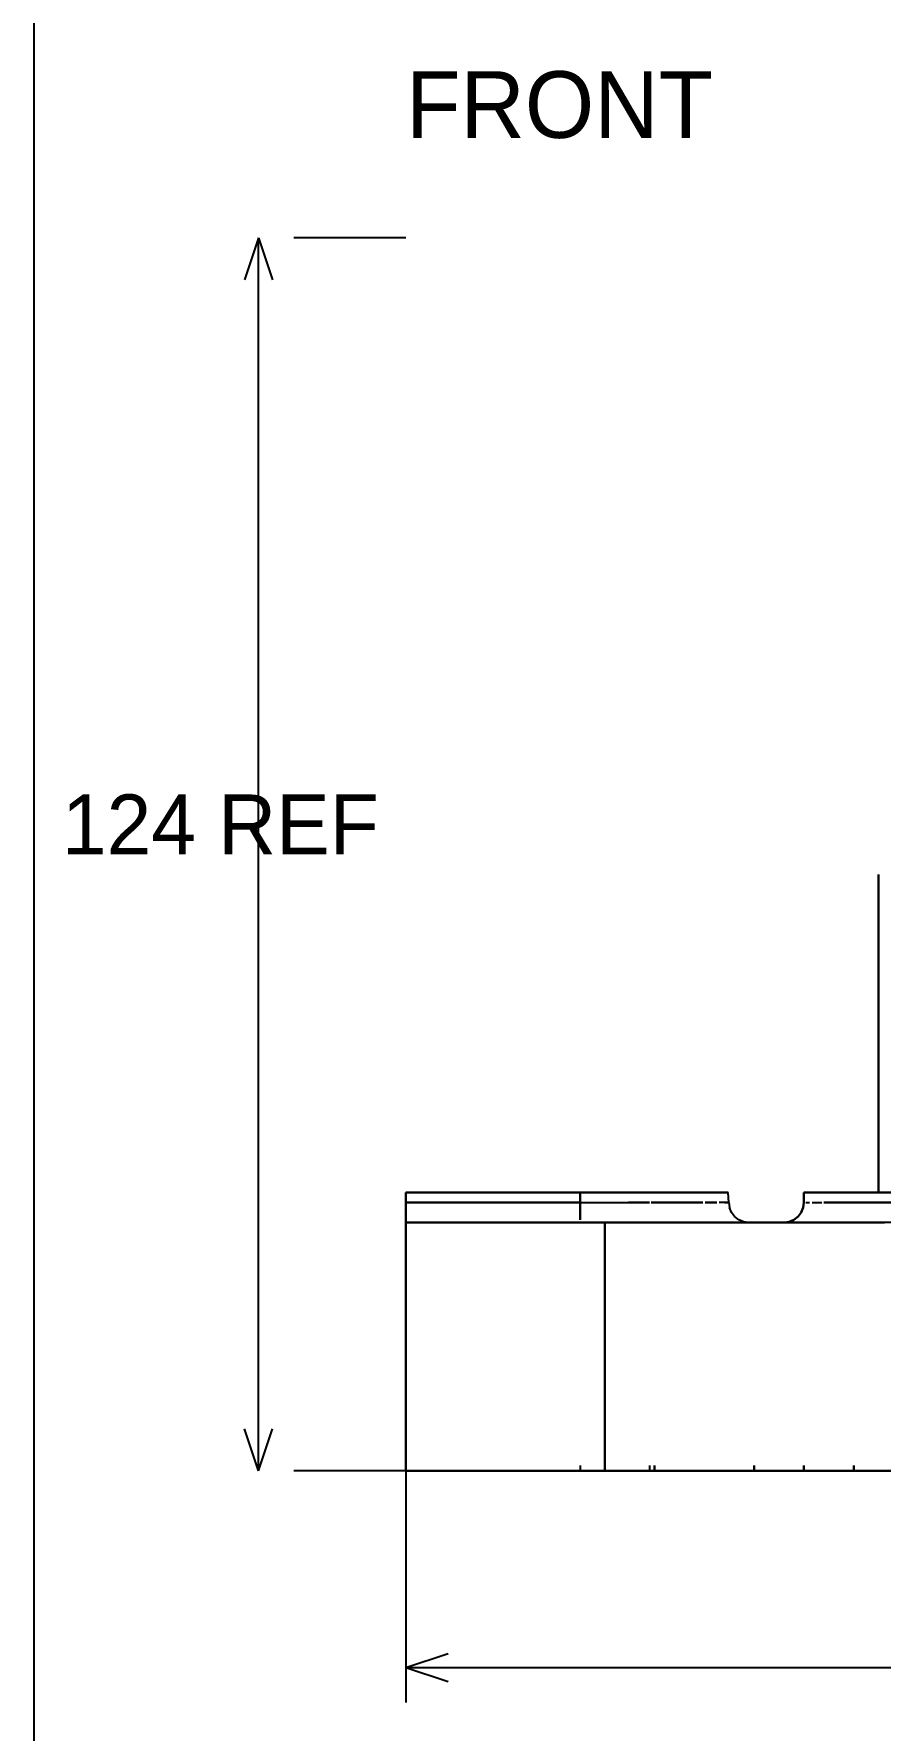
# Model space of a CAD drawing. Header units: millimetres. Extents: x 8 to 862, y 8 to 289.
# Drawn here: x 7.8 to 50.3, y 61.1 to 146.3 of the extents above; entities that cross this region are included whole.
import ezdxf

# ---------------------------------------------------------------- set-up
doc = ezdxf.new("R2010")
doc.units = ezdxf.units.MM
for name, color, linetype in [('BORDER', 7, 'Continuous'), ('DIMENSIONS', 3, 'Continuous'), ('NOTES', 7, 'Continuous'), ('OUTLINE', 7, 'Continuous')]:
    doc.layers.add(name, color=color, linetype=linetype)

msp = doc.modelspace()

# ---------------------------------------------------------------- linework, layer by layer
at = {"layer": 'BORDER'}
msp.add_line((7.761, 289.239), (7.761, 7.761), dxfattribs=at)
at = {"layer": 'DIMENSIONS'}
for p, q in [((19.05, 136.083), (18.344, 133.967)), ((19.05, 74.083), (19.05, 136.083)), ((19.05, 136.083), (19.756, 133.967)), ((26.458, 136.083), (20.814, 136.083)), ((19.05, 74.083), (18.344, 76.2)), ((19.05, 74.083), (19.756, 76.2)), ((26.458, 74.083), (20.814, 74.083)), ((26.458, 74.083), (26.458, 62.442)), ((26.458, 64.206), (28.575, 64.911)), ((26.458, 64.206), (183.958, 64.206)), ((26.458, 64.206), (28.575, 63.5))]:
    msp.add_line(p, q, dxfattribs=at)
at = {"layer": 'OUTLINE'}
for p, q in [((50.207, 88.082), (50.207, 104.082)), ((50.207, 104.082), (50.207, 88.082)), ((50.207, 96.246), (50.207, 96.497)), ((50.207, 96.497), (50.207, 96.246)), ((50.207, 95.849), (50.207, 96.246)), ((50.207, 96.246), (50.207, 95.849)), ((50.207, 95.333), (50.207, 95.849)), ((50.207, 95.849), (50.207, 95.333)), ((50.207, 95.333), (50.207, 94.73)), ((50.207, 94.73), (50.207, 95.333)), ((50.207, 94.73), (50.207, 94.083)), ((50.207, 94.083), (50.207, 94.73)), ((50.207, 94.083), (50.207, 93.435)), ((50.207, 93.435), (50.207, 94.083)), ((50.207, 93.435), (50.207, 92.832)), ((50.207, 92.832), (50.207, 93.435)), ((50.207, 92.832), (50.207, 92.316)), ((50.207, 92.316), (50.207, 92.832)), ((50.207, 92.316), (50.207, 91.919)), ((50.207, 91.919), (50.207, 92.316)), ((50.207, 91.919), (50.207, 91.669)), ((50.207, 91.669), (50.207, 91.919)), ((26.458, 88.082), (26.458, 87.582)), ((26.458, 88.082), (26.458, 74.083)), ((26.458, 87.582), (26.458, 88.082)), ((26.458, 74.083), (26.458, 88.082)), ((35.207, 88.082), (26.458, 88.082)), ((26.458, 88.082), (35.207, 88.082)), ((35.207, 88.082), (36.114, 88.082)), ((36.114, 88.082), (35.207, 88.082)), ((35.207, 88.082), (37.002, 88.082)), ((35.207, 87.582), (35.207, 88.082)), ((35.207, 88.082), (35.207, 87.582)), ((37.002, 88.082), (35.207, 88.082)), ((36.114, 88.082), (36.958, 88.082)), ((36.958, 88.082), (36.114, 88.082)), ((36.958, 88.082), (37.684, 88.082)), ((37.684, 88.082), (36.958, 88.082)), ((37.002, 88.082), (38.694, 88.082)), ((38.694, 88.082), (37.002, 88.082)), ((37.684, 88.082), (38.24, 88.082)), ((38.24, 88.082), (37.684, 88.082)), ((38.24, 88.082), (38.587, 88.082)), ((38.587, 88.082), (38.24, 88.082)), ((38.694, 88.082), (40.182, 88.082)), ((40.182, 88.082), (38.694, 88.082)), ((40.182, 88.082), (41.38, 88.082)), ((41.38, 88.082), (40.182, 88.082)), ((41.38, 88.082), (42.221, 88.082)), ((42.221, 88.082), (41.38, 88.082)), ((42.652, 88.082), (42.221, 88.082)), ((42.221, 88.082), (42.652, 88.082)), ((42.683, 87.582), (42.652, 88.082)), ((46.458, 87.582), (46.458, 88.082)), ((46.458, 88.082), (46.708, 88.082)), ((46.458, 88.082), (46.458, 87.582)), ((46.708, 88.082), (46.458, 88.082)), ((47.449, 88.082), (46.708, 88.082)), ((46.708, 88.082), (47.449, 88.082)), ((48.64, 88.082), (47.449, 88.082)), ((47.449, 88.082), (48.64, 88.082)), ((50.222, 88.082), (48.64, 88.082)), ((48.64, 88.082), (50.222, 88.082)), ((50.222, 88.082), (52.12, 88.082)), ((52.12, 88.082), (50.222, 88.082)), ((26.458, 87.582), (26.458, 87.325)), ((26.458, 87.325), (26.458, 87.582)), ((35.207, 87.582), (26.458, 87.582)), ((26.458, 87.582), (35.207, 87.582)), ((26.458, 87.325), (26.458, 87.082)), ((26.458, 87.082), (26.458, 87.325)), ((26.458, 87.082), (26.458, 86.875)), ((26.458, 86.875), (26.458, 87.082)), ((35.207, 87.582), (36.442, 87.582)), ((35.207, 87.582), (35.207, 87.325)), ((35.207, 87.325), (35.207, 87.582)), ((35.207, 87.325), (35.207, 87.082)), ((35.207, 87.082), (35.207, 87.325)), ((35.207, 87.082), (35.207, 86.875)), ((35.207, 86.875), (35.207, 87.082)), ((36.442, 87.582), (36.996, 87.582)), ((36.996, 87.582), (37.643, 87.582)), ((37.643, 87.582), (38.691, 87.582)), ((38.691, 87.582), (37.643, 87.582)), ((38.778, 87.582), (39.813, 87.582)), ((39.813, 87.582), (38.778, 87.582)), ((39.813, 87.582), (40.163, 87.582)), ((40.163, 87.582), (39.813, 87.582)), ((40.163, 87.582), (40.726, 87.582)), ((40.726, 87.582), (40.163, 87.582)), ((40.726, 87.582), (41.37, 87.582)), ((41.37, 87.582), (40.726, 87.582)), ((41.486, 87.582), (42.077, 87.582)), ((42.077, 87.582), (41.486, 87.582)), ((42.477, 87.582), (42.199, 87.582)), ((42.637, 87.582), (42.477, 87.582)), ((42.477, 87.582), (42.637, 87.582)), ((42.683, 87.582), (42.715, 87.325)), ((42.815, 87.082), (42.715, 87.325)), ((42.974, 86.875), (42.815, 87.082)), ((46.323, 87.082), (46.164, 86.875)), ((46.164, 86.875), (46.323, 87.082)), ((46.423, 87.325), (46.323, 87.082)), ((46.323, 87.082), (46.423, 87.325)), ((46.423, 87.325), (46.458, 87.582)), ((46.458, 87.582), (46.423, 87.325)), ((46.561, 87.582), (46.733, 87.582)), ((46.864, 87.582), (47.361, 87.582)), ((47.458, 87.582), (48.046, 87.582)), ((48.046, 87.582), (47.458, 87.582)), ((48.046, 87.582), (48.656, 87.582)), ((48.656, 87.582), (48.046, 87.582)), ((48.656, 87.582), (48.9, 87.582)), ((48.9, 87.582), (48.656, 87.582)), ((48.9, 87.582), (49.91, 87.582)), ((49.91, 87.582), (48.9, 87.582)), ((49.91, 87.582), (50.235, 87.582)), ((50.235, 87.582), (49.91, 87.582)), ((50.235, 87.582), (51.051, 87.582)), ((51.051, 87.582), (50.235, 87.582)), ((26.458, 86.875), (26.458, 86.716)), ((26.458, 86.716), (26.458, 86.875)), ((26.458, 74.083), (26.458, 86.581)), ((26.458, 86.581), (26.458, 74.083)), ((26.458, 86.581), (26.708, 86.581)), ((35.207, 86.581), (26.458, 86.581)), ((26.458, 86.581), (35.207, 86.581)), ((26.708, 86.581), (26.458, 86.581)), ((26.708, 86.581), (27.45, 86.581)), ((27.45, 86.581), (26.708, 86.581)), ((27.45, 86.581), (28.641, 86.581)), ((28.641, 86.581), (27.45, 86.581)), ((28.641, 86.581), (30.223, 86.581)), ((30.223, 86.581), (28.641, 86.581)), ((30.223, 86.581), (32.118, 86.581)), ((32.118, 86.581), (30.223, 86.581)), ((32.118, 86.581), (34.232, 86.581)), ((34.232, 86.581), (32.118, 86.581)), ((34.232, 86.581), (36.458, 86.581)), ((36.458, 86.581), (34.232, 86.581)), ((35.207, 86.875), (35.207, 86.716)), ((35.207, 86.716), (35.207, 86.875)), ((36.608, 86.581), (35.207, 86.581)), ((35.207, 86.581), (36.608, 86.581)), ((36.458, 74.083), (36.458, 86.581)), ((173.958, 86.581), (36.458, 86.581)), ((36.458, 86.581), (36.458, 74.083)), ((37.968, 86.581), (36.608, 86.581)), ((36.608, 86.581), (37.968, 86.581)), ((37.968, 86.581), (39.253, 86.581)), ((39.253, 86.581), (37.968, 86.581)), ((39.253, 86.581), (40.429, 86.581)), ((40.429, 86.581), (39.253, 86.581)), ((40.429, 86.581), (41.461, 86.581)), ((41.461, 86.581), (40.429, 86.581)), ((41.461, 86.581), (42.324, 86.581)), ((42.324, 86.581), (41.461, 86.581)), ((42.993, 86.581), (42.324, 86.581)), ((42.324, 86.581), (42.993, 86.581)), ((42.993, 86.581), (42.546, 86.581)), ((42.546, 86.581), (42.993, 86.581)), ((42.709, 86.581), (46.117, 86.581)), ((43.181, 86.716), (42.974, 86.875)), ((42.993, 86.581), (43.446, 86.581)), ((43.446, 86.581), (42.993, 86.581)), ((43.421, 86.616), (43.181, 86.716)), ((43.678, 86.581), (43.421, 86.616)), ((43.446, 86.581), (43.678, 86.581)), ((43.678, 86.581), (43.446, 86.581)), ((45.717, 86.616), (45.457, 86.581)), ((45.457, 86.581), (45.717, 86.616)), ((45.57, 86.581), (45.904, 86.581)), ((45.904, 86.581), (45.57, 86.581)), ((45.957, 86.716), (45.717, 86.616)), ((45.717, 86.616), (45.957, 86.716)), ((45.904, 86.581), (46.176, 86.581)), ((46.451, 86.581), (45.904, 86.581)), ((46.176, 86.581), (45.904, 86.581)), ((45.904, 86.581), (46.451, 86.581)), ((46.164, 86.875), (45.957, 86.716)), ((45.957, 86.716), (46.164, 86.875)), ((46.451, 86.581), (47.205, 86.581)), ((47.205, 86.581), (46.451, 86.581)), ((47.205, 86.581), (48.143, 86.581)), ((48.143, 86.581), (47.205, 86.581)), ((49.253, 86.581), (48.143, 86.581)), ((48.143, 86.581), (49.253, 86.581)), ((50.51, 86.581), (49.253, 86.581)), ((49.253, 86.581), (50.51, 86.581)), ((35.207, 74.362), (35.207, 74.083)), ((36.458, 74.368), (36.458, 74.083)), ((36.458, 74.362), (36.458, 74.083)), ((36.458, 74.083), (36.458, 74.362)), ((38.709, 74.083), (38.709, 74.362)), ((38.956, 74.362), (38.956, 74.083)), ((38.956, 74.083), (38.956, 74.362)), ((43.959, 74.362), (43.959, 74.083)), ((43.959, 74.083), (43.959, 74.362)), ((46.458, 74.362), (46.458, 74.083)), ((46.458, 74.083), (46.458, 74.362)), ((48.959, 74.083), (48.959, 74.362)), ((48.959, 74.362), (48.959, 74.083)), ((26.708, 74.083), (26.458, 74.083)), ((26.458, 74.083), (26.708, 74.083)), ((35.207, 74.083), (26.458, 74.083)), ((26.458, 74.083), (35.207, 74.083)), ((27.45, 74.083), (26.708, 74.083)), ((26.708, 74.083), (27.45, 74.083)), ((28.641, 74.083), (27.45, 74.083)), ((27.45, 74.083), (28.641, 74.083)), ((30.223, 74.083), (28.641, 74.083)), ((28.641, 74.083), (30.223, 74.083)), ((32.118, 74.083), (30.223, 74.083)), ((30.223, 74.083), (32.118, 74.083)), ((34.232, 74.083), (32.118, 74.083)), ((32.118, 74.083), (34.232, 74.083)), ((36.458, 74.083), (34.232, 74.083)), ((34.232, 74.083), (36.458, 74.083)), ((36.114, 74.083), (35.207, 74.083)), ((35.207, 74.083), (36.114, 74.083)), ((36.958, 74.083), (36.114, 74.083)), ((36.114, 74.083), (36.958, 74.083)), ((36.458, 74.083), (173.958, 74.083)), ((173.958, 74.083), (36.458, 74.083)), ((36.793, 74.083), (36.542, 74.083)), ((36.542, 74.083), (36.793, 74.083)), ((37.19, 74.083), (36.793, 74.083)), ((36.793, 74.083), (37.19, 74.083)), ((37.684, 74.083), (36.958, 74.083)), ((36.958, 74.083), (37.684, 74.083)), ((37.709, 74.083), (37.19, 74.083)), ((37.19, 74.083), (37.709, 74.083)), ((38.24, 74.083), (37.684, 74.083)), ((37.684, 74.083), (38.24, 74.083)), ((38.312, 74.083), (37.709, 74.083)), ((37.709, 74.083), (38.312, 74.083)), ((38.587, 74.083), (38.24, 74.083)), ((38.24, 74.083), (38.587, 74.083)), ((38.956, 74.083), (38.312, 74.083)), ((38.312, 74.083), (38.956, 74.083)), ((43.959, 74.083), (38.956, 74.083)), ((38.956, 74.083), (43.959, 74.083)), ((44.603, 74.083), (43.959, 74.083)), ((43.959, 74.083), (44.603, 74.083)), ((45.207, 74.083), (44.603, 74.083)), ((44.603, 74.083), (45.207, 74.083)), ((45.726, 74.083), (45.207, 74.083)), ((45.207, 74.083), (45.726, 74.083)), ((46.123, 74.083), (45.726, 74.083)), ((45.726, 74.083), (46.123, 74.083)), ((46.373, 74.083), (46.123, 74.083)), ((46.123, 74.083), (46.373, 74.083)), ((46.52, 74.083), (46.705, 74.083)), ((46.705, 74.083), (46.52, 74.083)), ((46.792, 74.083), (46.542, 74.083)), ((46.542, 74.083), (46.792, 74.083)), ((46.705, 74.083), (47.002, 74.083)), ((47.002, 74.083), (46.705, 74.083)), ((47.189, 74.083), (46.792, 74.083)), ((46.792, 74.083), (47.189, 74.083)), ((47.002, 74.083), (47.399, 74.083)), ((47.399, 74.083), (47.002, 74.083)), ((47.189, 74.083), (47.708, 74.083)), ((47.708, 74.083), (47.189, 74.083)), ((47.399, 74.083), (47.874, 74.083)), ((47.874, 74.083), (47.399, 74.083)), ((47.708, 74.083), (48.312, 74.083)), ((48.312, 74.083), (47.708, 74.083)), ((47.874, 74.083), (48.402, 74.083)), ((48.402, 74.083), (47.874, 74.083)), ((48.312, 74.083), (48.959, 74.083)), ((48.959, 74.083), (48.312, 74.083)), ((48.402, 74.083), (48.959, 74.083)), ((48.959, 74.083), (48.402, 74.083)), ((161.456, 74.083), (48.959, 74.083)), ((48.959, 74.083), (161.456, 74.083))]:
    msp.add_line(p, q, dxfattribs=at)

# ---------------------------------------------------------------- texts
at = {"layer": 'NOTES'}
for s, height, p in [('FRONT', 3.3514, (26.458, 141.111)), ('124 REF', 3.0162, (9.172, 105.083))]:
    msp.add_text(s, height=height, dxfattribs=at).set_placement(p)

doc.saveas('drawing.dxf')
